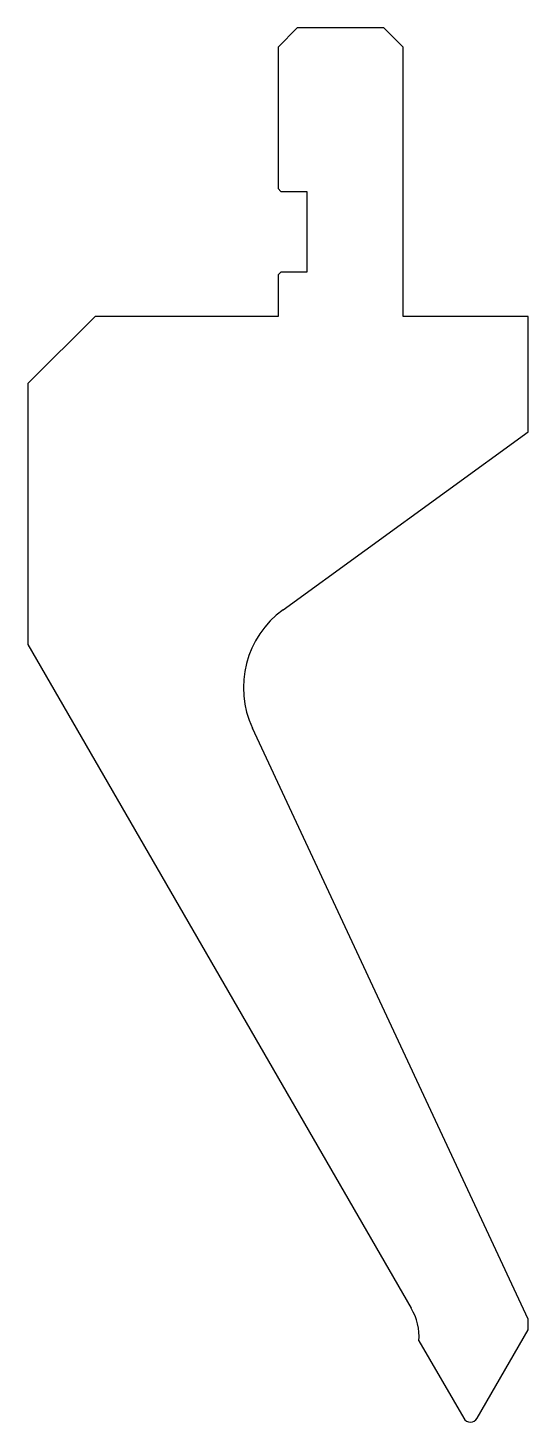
# Model space of a CAD drawing. Header units: metres. Extents: x -39 to 13, y -69 to 76.
import ezdxf

# ---------------------------------------------------------------- set-up
doc = ezdxf.new("R2010")
doc.units = ezdxf.units.M

msp = doc.modelspace()

# ---------------------------------------------------------------- linework, layer by layer
for p, q in [((-10.756969, 75.923486), (-12.756969, 73.923486)), ((-1.756948, 75.923486), (-10.756969, 75.923486)), ((0.243052, 73.923486), (-1.756948, 75.923486)), ((-12.756969, 73.923486), (-12.756969, 59.223511)), ((0.243052, 45.923515), (0.243052, 73.923486)), ((-12.756969, 59.223511), (-12.456969, 58.923511)), ((-12.456969, 58.923511), (-9.756955, 58.923511)), ((-9.756955, 58.923511), (-9.756955, 50.523511)), ((-12.456969, 50.523511), (-12.756969, 50.223511)), ((-12.756969, 50.223511), (-12.756969, 45.923515)), ((-9.756955, 50.523511), (-12.456969, 50.523511)), ((-31.756969, 45.923515), (-38.756969, 38.923515)), ((-12.756969, 45.923515), (-31.756969, 45.923515)), ((13.243031, 45.923515), (0.243052, 45.923515)), ((13.243031, 33.924413), (13.243031, 45.923515)), ((-38.756969, 38.923515), (-38.756969, 11.797889)), ((-12.234801, 15.413685), (13.243031, 33.924413)), ((-38.756969, 11.797889), (1.102932, -57.241485)), ((13.243031, -58.370791), (-15.420026, 3.097333)), ((13.243031, -59.484216), (13.243031, -58.370791)), ((1.895219, -60.613766), (6.550232, -68.676485)), ((7.935872, -68.676485), (13.243031, -59.484216))]:
    msp.add_line(p, q)
for centre, radius, start, end in [((-6.356948, 7.323515), 10, 126, 205), ((-4.093221, -60.241485), 6, 356.44269, 30), ((7.243052, -68.276485), 0.8, 210, 330)]:
    msp.add_arc(centre, radius, start, end)

doc.saveas('drawing.dxf')
